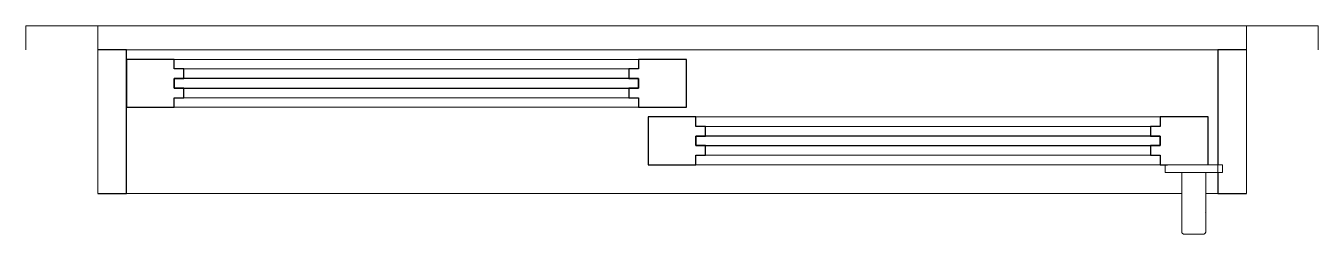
# Model space of a CAD drawing. Header units: centimetres. Extents: x 526 to 661, y 355 to 377.
import ezdxf

# ---------------------------------------------------------------- set-up
doc = ezdxf.new("R2010")
doc.units = ezdxf.units.CM
doc.layers.add('A-GENM', color=13, linetype='Continuous', lineweight=9)
doc.layers.add('A-GLAZ', color=151, linetype='Continuous', lineweight=9)

# ---------------------------------------------------------------- blocks, each defined once
blk = doc.blocks.new('Janela 2FL Correr - Janela 2FLs 1_20 x 1_20-646450-Planta Baixa')
at = {"layer": 'A-GENM'}
for p, q in [((51.5, -4.5), (51.5, -5.3)), ((51.75, -4.5), (51.5, -4.5)), ((51.5, -4.5), (51.75, -4.5)), ((51.75, -5.3), (51.5, -5.3)), ((51.5, -5.3), (51.75, -5.3)), ((51.75, -4.5), (57.25, -4.5)), ((57.25, -5.3), (51.75, -5.3)), ((53.25, -5.3), (53.25, -11.5)), ((55.75, -11.5), (55.75, -5.3)), ((57.25, -4.5), (57.5, -4.5)), ((57.5, -4.5), (57.25, -4.5)), ((57.25, -5.3), (57.5, -5.3)), ((57.5, -5.3), (57.25, -5.3)), ((57.5, -5.3), (57.5, -4.5)), ((53.25, -9.5), (53.25, -11.5)), ((55.75, -11.5), (55.75, -9.5)), ((53.5, -11.75), (55.5, -11.75))]:
    blk.add_line(p, q, dxfattribs=at)
for points in [[(53.26, -9.44), (53.25, -9.46), (53.25, -9.48), (53.25, -9.5)], [(55.75, -9.5), (55.75, -9.48), (55.75, -9.46), (55.74, -9.44)]]:
    blk.add_open_spline(points, degree=3, dxfattribs=at)
for points, knots in [([(53.25, -11.5), (53.25, -11.52), (53.25, -11.55), (53.27, -11.6), (53.28, -11.62), (53.29, -11.64), (53.3, -11.66), (53.32, -11.67), (53.34, -11.69), (53.35, -11.7), (53.37, -11.72), (53.4, -11.73), (53.45, -11.75), (53.48, -11.75), (53.5, -11.75)], [0, 0, 0, 0, 0.166667, 0.25, 0.333333, 0.375, 0.416667, 0.5, 0.541667, 0.583333, 0.666667, 0.75, 0.833333, 1, 1, 1, 1]), ([(55.5, -11.75), (55.52, -11.75), (55.55, -11.75), (55.6, -11.73), (55.63, -11.72), (55.65, -11.7), (55.66, -11.69), (55.68, -11.67), (55.7, -11.65), (55.71, -11.63), (55.72, -11.61), (55.73, -11.59), (55.75, -11.55), (55.75, -11.52), (55.75, -11.5)], [0, 0, 0, 0, 0.166667, 0.25, 0.333333, 0.416667, 0.458333, 0.5, 0.583333, 0.666667, 0.708333, 0.75, 0.833333, 1, 1, 1, 1])]:
    blk.add_open_spline(points, degree=3, knots=knots, dxfattribs=at)
at = {"layer": 'A-GLAZ'}
for p, q in [((-60, 10), (-67.5, 10)), ((-67.5, 10), (-67.5, 7.5)), ((-60, 7.5), (-60, 10)), ((-60, 10), (60, 10)), ((67.5, 10), (60, 10)), ((60, 10), (60, 7.5)), ((67.5, 7.5), (67.5, 10)), ((-60, 7.5), (-60, -7.5)), ((-57, -7.5), (-57, 7.5)), ((-57, 7.5), (57, 7.5)), ((57, 7.5), (57, -7.5)), ((60, -7.5), (60, 7.5)), ((1.5, 6.5), (-57, 6.5)), ((-52, 5.5), (-52, 6.5)), ((-3.5, 6.5), (-52, 6.5)), ((-3.5, 5.5), (-52, 5.5)), ((-51, 4.5), (-51, 5.5)), ((-4.5, 5.5), (-51, 5.5)), ((-4.5, 5.5), (-4.5, 4.5)), ((-3.5, 6.5), (-3.5, 5.5)), ((1.5, 1.5), (1.5, 6.5)), ((-52, 4.5), (-52, 3.5)), ((-3.5, 4.5), (-52, 4.5)), ((-3.5, 3.5), (-3.5, 4.5)), ((-52, 3.5), (-3.5, 3.5)), ((-51, 2.5), (-51, 3.5)), ((-4.5, 3.5), (-4.5, 2.5)), ((-57, 1.5), (1.5, 1.5)), ((-52, 1.5), (-52, 2.5)), ((-52, 2.5), (-3.5, 2.5)), ((-52, 1.5), (-3.5, 1.5)), ((-51, 2.5), (-4.5, 2.5)), ((-3.5, 2.5), (-3.5, 1.5)), ((56, 0.5), (-2.5, 0.5)), ((-2.5, 0.5), (-2.5, -4.5)), ((2.5, -0.5), (2.5, 0.5)), ((51, 0.5), (2.5, 0.5)), ((51, 0.5), (51, -0.5)), ((56, -4.5), (56, 0.5)), ((51, -0.5), (2.5, -0.5)), ((3.5, -1.5), (3.5, -0.5)), ((50, -0.5), (3.5, -0.5)), ((50, -0.5), (50, -1.5)), ((51, -1.5), (2.5, -1.5)), ((2.5, -1.5), (2.5, -2.5)), ((2.5, -2.5), (51, -2.5)), ((3.5, -3.5), (3.5, -2.5)), ((50, -2.5), (50, -3.5)), ((51, -2.5), (51, -1.5)), ((2.5, -3.5), (51, -3.5)), ((2.5, -4.5), (2.5, -3.5)), ((3.5, -3.5), (50, -3.5)), ((51, -3.5), (51, -4.5)), ((-2.5, -4.5), (56, -4.5)), ((2.5, -4.5), (51, -4.5)), ((53.28, -7.5), (-57, -7.5)), ((57, -7.5), (55.72, -7.5))]:
    blk.add_line(p, q, dxfattribs=at)
at = {"layer": 'A-GLAZ', "lineweight": 25}
for p, q in [((-57, 7.5), (-60, 7.5)), ((-57, -7.5), (-57, 7.5)), ((60, 7.5), (57, 7.5)), ((57, 7.5), (57, -4.5)), ((-52, 6.5), (-57, 6.5)), ((-57, 6.5), (-57, 1.5)), ((-52, 5.5), (-52, 6.5)), ((-51, 5.5), (-52, 5.5)), ((-51, 4.5), (-51, 5.5)), ((-3.5, 5.5), (-4.5, 5.5)), ((-4.5, 5.5), (-4.5, 4.5)), ((-3.5, 6.5), (-3.5, 5.5)), ((1.5, 6.5), (-3.5, 6.5)), ((1.5, 1.5), (1.5, 6.5)), ((-3.5, 4.5), (-52, 4.5)), ((-52, 4.5), (-52, 3.5)), ((-52, 3.5), (-52, 4.5)), ((-52, 4.5), (-51, 4.5)), ((-4.5, 4.5), (-3.5, 4.5)), ((-3.5, 3.5), (-3.5, 4.5)), ((-3.5, 4.5), (-3.5, 3.5)), ((-52, 3.5), (-3.5, 3.5)), ((-51, 3.5), (-52, 3.5)), ((-51, 2.5), (-51, 3.5)), ((-3.5, 3.5), (-4.5, 3.5)), ((-4.5, 3.5), (-4.5, 2.5)), ((-57, 1.5), (-52, 1.5)), ((-52, 1.5), (-52, 2.5)), ((-52, 2.5), (-51, 2.5)), ((-4.5, 2.5), (-3.5, 2.5)), ((-3.5, 2.5), (-3.5, 1.5)), ((-3.5, 1.5), (1.5, 1.5)), ((2.5, 0.5), (-2.5, 0.5)), ((-2.5, 0.5), (-2.5, -4.5)), ((2.5, -0.5), (2.5, 0.5)), ((51, 0.5), (51, -0.5)), ((56, 0.5), (51, 0.5)), ((56, -4.5), (56, 0.5)), ((3.5, -0.5), (2.5, -0.5)), ((3.5, -1.5), (3.5, -0.5)), ((51, -0.5), (50, -0.5)), ((50, -0.5), (50, -1.5)), ((51, -1.5), (2.5, -1.5)), ((2.5, -1.5), (2.5, -2.5)), ((2.5, -2.5), (2.5, -1.5)), ((2.5, -1.5), (3.5, -1.5)), ((2.5, -2.5), (51, -2.5)), ((3.5, -2.5), (2.5, -2.5)), ((3.5, -3.5), (3.5, -2.5)), ((50, -1.5), (51, -1.5)), ((51, -2.5), (50, -2.5)), ((50, -2.5), (50, -3.5)), ((51, -2.5), (51, -1.5)), ((51, -1.5), (51, -2.5)), ((2.5, -4.5), (2.5, -3.5)), ((2.5, -3.5), (3.5, -3.5)), ((50, -3.5), (51, -3.5)), ((51, -3.5), (51, -4.5)), ((-2.5, -4.5), (2.5, -4.5)), ((51, -4.5), (51.75, -4.5)), ((57, -5.3), (57, -7.5)), ((-60, -7.5), (-57, -7.5)), ((57, -7.5), (60, -7.5))]:
    blk.add_line(p, q, dxfattribs=at)

msp = doc.modelspace()

# ---------------------------------------------------------------- block references
at = {"layer": 'A-GLAZ'}
msp.add_blockref('Janela 2FL Correr - Janela 2FLs 1_20 x 1_20-646450-Planta Baixa', (593.36, 366.96), dxfattribs=at)

doc.saveas('drawing.dxf')
